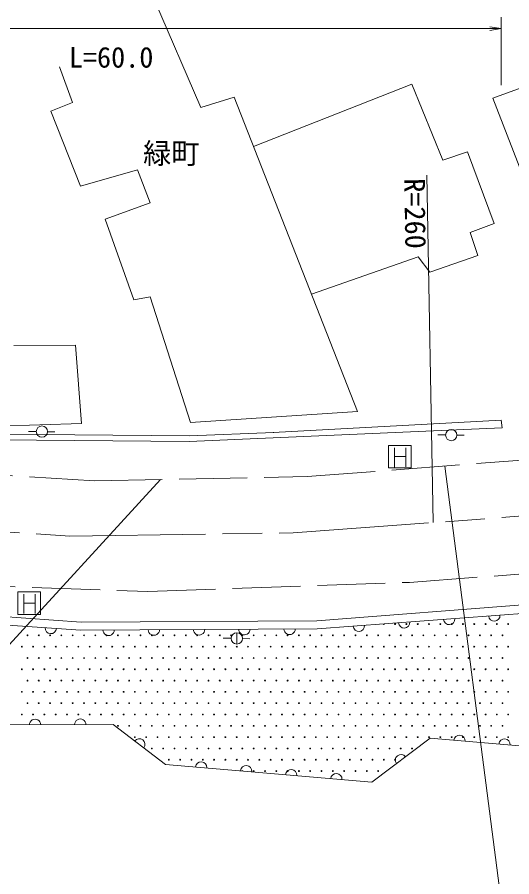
# Model space of a CAD drawing. Units: millimetres, scale not verified. Extents: x 40000 to 680000, y 20000 to 380000.
# Drawn here: x 212701 to 256423, y 264986 to 341010 of the extents above; entities that cross this region are included whole.
import ezdxf
from ezdxf.enums import TextEntityAlignment as Align

# ---------------------------------------------------------------- set-up
doc = ezdxf.new("R2010")
doc.units = ezdxf.units.MM
doc.header["$LTSCALE"] = 1000
doc.linetypes.add('CHAIN', pattern=[18.5, 12, -1.5, 3.5, -1.5])
doc.linetypes.add('DASHED', pattern=[7.5, 6, -1.5])
for name, color, linetype, lineweight in [('M-BMK', 2, 'CHAIN', 13), ('M-STR-HTXT', 7, 'Continuous', 13), ('M-STR-STRC', 7, 'Continuous', 13), ('M-WORK', 1, 'Continuous', 13)]:
    doc.layers.add(name, color=color, linetype=linetype, lineweight=lineweight)
doc.layers.add('M-BMK-HTXT', color=7, linetype='Continuous')
doc.styles.add('ＭＳ ゴシック', font='')
doc.styles.get('ＭＳ ゴシック').set_extended_font_data('MS Gothic')

# ---------------------------------------------------------------- blocks, each defined once
blk = doc.blocks.new('open_arrow')
at = {"color": 0, "linetype": 'Continuous', "lineweight": -2}
blk.add_lwpolyline([(7.5, 1.25), (0, 0), (7.5, -1.25)], dxfattribs=at)

msp = doc.modelspace()

# ---------------------------------------------------------------- linework, layer by layer
at = {"layer": 'M-BMK'}
for p, q in [((256262, 296813), (321701, 302246)), ((237089, 295406), (256262, 296813)), ((200913, 296153), (217352, 295124)), ((217352, 295124), (237089, 295406))]:
    msp.add_line(p, q, dxfattribs=at)
at = {"layer": 'M-STR-HTXT'}
for p, q in [((255488, 335000), (255488, 341000)), ((194760, 340000), (255488, 340000)), ((249467, 296314), (248913, 327034))]:
    msp.add_line(p, q, dxfattribs=at)
at = {"layer": 'M-STR-STRC'}
for p, q in [((247527, 303144), (245527, 303144)), ((245527, 303144), (245527, 301144)), ((246067, 301229), (246067, 302928)), ((247059, 302939), (247059, 301234)), ((247527, 301144), (247527, 303144)), ((246067, 302144), (247059, 302144)), ((245527, 301144), (247527, 301144)), ((257000, 251000), (250512, 301316)), ((181353, 252075), (225362, 300116)), ((214759, 290196), (212759, 290196)), ((212759, 290196), (212759, 288196)), ((213299, 288281), (213299, 289980)), ((214290, 289991), (214290, 288286)), ((214759, 288196), (214759, 290196)), ((213299, 289196), (214290, 289196)), ((212759, 288196), (214759, 288196))]:
    msp.add_line(p, q, dxfattribs=at)
at = {"layer": 'M-WORK'}
for p, q in [((224842, 342510), (228921, 333020)), ((217599, 333460), (216442, 336609)), ((233597, 329583), (247597, 335089)), ((247597, 335089), (250336, 328358)), ((228921, 333020), (231889, 333951)), ((231889, 333951), (242774, 306123)), ((215676, 332702), (217599, 333460)), ((218301, 326059), (215676, 332702)), ((250336, 328358), (252519, 329105)), ((252519, 329105), (254874, 322756)), ((223331, 327502), (218301, 326059)), ((224464, 324598), (223331, 327502)), ((220487, 323157), (224464, 324598)), ((223010, 316005), (220487, 323157)), ((254874, 322756), (252748, 321981)), ((252748, 321981), (253409, 319941)), ((248152, 319826), (238705, 316525)), ((249186, 318447), (248152, 319826)), ((253409, 319941), (249186, 318447)), ((224447, 316292), (223010, 316005)), ((228028, 305165), (224447, 316292)), ((217840, 311999), (212389, 311987)), ((218389, 305080), (217840, 311999)), ((242774, 306123), (228028, 305165)), ((205099, 304658), (218389, 305080)), ((235320, 304267), (255488, 305362)), ((255567, 304693), (255488, 305362)), ((205867, 304166), (227918, 303996)), ((214386, 304371), (213689, 304379)), ((215386, 304350), (216030, 304336)), ((227914, 303497), (255567, 304693)), ((227918, 303996), (235390, 304271)), ((205850, 303667), (227914, 303497)), ((250573, 304066), (249875, 304074)), ((251573, 304045), (252216, 304031)), ((239202, 287616), (285289, 291205)), ((239231, 286917), (270525, 289252)), ((201135, 288733), (218357, 287511)), ((201046, 287972), (218333, 286811)), ((218357, 287511), (239202, 287616)), ((218333, 286811), (239231, 286917)), ((231620, 286078), (230922, 286086)), ((232119, 285567), (232119, 286567)), ((232619, 286057), (233263, 286043)), ((221171, 278463), (195386, 278338)), ((225824, 274932), (221171, 278463)), ((249194, 277241), (244042, 273360)), ((262362, 276115), (249194, 277241)), ((244042, 273360), (225824, 274932))]:
    msp.add_line(p, q, dxfattribs=at)
at = {"layer": 'M-WORK', "linetype": 'DASHED'}
for p, q in [((238348, 300383), (268639, 302705)), ((206297, 300841), (219526, 299996)), ((219526, 299996), (238348, 300383)), ((247380, 291029), (280774, 293528)), ((206532, 290856), (224242, 290210)), ((224242, 290210), (247380, 291029))]:
    msp.add_line(p, q, dxfattribs=at)
at = {"layer": 'M-WORK'}
msp.add_lwpolyline([(260021, 320238), (254760, 333858), (259747, 335685), (264960, 322064)], close=True, dxfattribs=at)
for centre, radius in [((214886, 304359), 500), ((251073, 304055), 500), ((246105, 287340), 37.5), ((247105, 287340), 37.5), ((248105, 287340), 37.5), ((249105, 287340), 37.5), ((250105, 287340), 37.5), ((251105, 287340), 37.5), ((252105, 287340), 37.5), ((253105, 287340), 37.5), ((254105, 287340), 37.5), ((255105, 287340), 37.5), ((256105, 287340), 37.5), ((213605, 286340), 37.5), ((214605, 286340), 37.5), ((215605, 286340), 37.5), ((216605, 286340), 37.5), ((217605, 286340), 37.5), ((218605, 286340), 37.5), ((219605, 286340), 37.5), ((220605, 286340), 37.5), ((221605, 286340), 37.5), ((222605, 286340), 37.5), ((223605, 286340), 37.5), ((224605, 286340), 37.5), ((225605, 286340), 37.5), ((226605, 286340), 37.5), ((227605, 286340), 37.5), ((228605, 286340), 37.5), ((229605, 286340), 37.5), ((230605, 286340), 37.5), ((231605, 286340), 37.5), ((232119, 286067), 500), ((232605, 286340), 37.5), ((233605, 286340), 37.5), ((234605, 286340), 37.5), ((235605, 286340), 37.5), ((236605, 286340), 37.5), ((237605, 286340), 37.5), ((238605, 286340), 37.5), ((239605, 286340), 37.5), ((240605, 286340), 37.5), ((241605, 286340), 37.5), ((242605, 286340), 37.5), ((243605, 286340), 37.5), ((244605, 286340), 37.5), ((245605, 286340), 37.5), ((246605, 286340), 37.5), ((247605, 286340), 37.5), ((248605, 286340), 37.5), ((249605, 286340), 37.5), ((250605, 286340), 37.5), ((251605, 286340), 37.5), ((252605, 286340), 37.5), ((253605, 286340), 37.5), ((254605, 286340), 37.5), ((255605, 286340), 37.5), ((213105, 285340), 37.5), ((214105, 285340), 37.5), ((215105, 285340), 37.5), ((216105, 285340), 37.5), ((217105, 285340), 37.5), ((218105, 285340), 37.5), ((219105, 285340), 37.5), ((220105, 285340), 37.5), ((221105, 285340), 37.5), ((222105, 285340), 37.5), ((223105, 285340), 37.5), ((224105, 285340), 37.5), ((225105, 285340), 37.5), ((226105, 285340), 37.5), ((227105, 285340), 37.5), ((228105, 285340), 37.5), ((229105, 285340), 37.5), ((230105, 285340), 37.5), ((231105, 285340), 37.5), ((232105, 285340), 37.5), ((233105, 285340), 37.5), ((234105, 285340), 37.5), ((235105, 285340), 37.5), ((236105, 285340), 37.5), ((237105, 285340), 37.5), ((238105, 285340), 37.5), ((239105, 285340), 37.5), ((240105, 285340), 37.5), ((241105, 285340), 37.5), ((242105, 285340), 37.5), ((243105, 285340), 37.5), ((244105, 285340), 37.5), ((245105, 285340), 37.5), ((246105, 285340), 37.5), ((247105, 285340), 37.5), ((248105, 285340), 37.5), ((249105, 285340), 37.5), ((250105, 285340), 37.5), ((251105, 285340), 37.5), ((252105, 285340), 37.5), ((253105, 285340), 37.5), ((254105, 285340), 37.5), ((255105, 285340), 37.5), ((256105, 285340), 37.5), ((213605, 284340), 37.5), ((214605, 284340), 37.5), ((215605, 284340), 37.5), ((216605, 284340), 37.5), ((217605, 284340), 37.5), ((218605, 284340), 37.5), ((219605, 284340), 37.5), ((220605, 284340), 37.5), ((221605, 284340), 37.5), ((222605, 284340), 37.5), ((223605, 284340), 37.5), ((224605, 284340), 37.5), ((225605, 284340), 37.5), ((226605, 284340), 37.5), ((227605, 284340), 37.5), ((228605, 284340), 37.5), ((229605, 284340), 37.5), ((230605, 284340), 37.5), ((231605, 284340), 37.5), ((232605, 284340), 37.5), ((233605, 284340), 37.5), ((234605, 284340), 37.5), ((235605, 284340), 37.5), ((236605, 284340), 37.5), ((237605, 284340), 37.5), ((238605, 284340), 37.5), ((239605, 284340), 37.5), ((240605, 284340), 37.5), ((241605, 284340), 37.5), ((242605, 284340), 37.5), ((243605, 284340), 37.5), ((244605, 284340), 37.5), ((245605, 284340), 37.5), ((246605, 284340), 37.5), ((247605, 284340), 37.5), ((248605, 284340), 37.5), ((249605, 284340), 37.5), ((250605, 284340), 37.5), ((251605, 284340), 37.5), ((252605, 284340), 37.5), ((253605, 284340), 37.5), ((254605, 284340), 37.5), ((255605, 284340), 37.5), ((213105, 283340), 37.5), ((214105, 283340), 37.5), ((215105, 283340), 37.5), ((216105, 283340), 37.5), ((217105, 283340), 37.5), ((218105, 283340), 37.5), ((219105, 283340), 37.5), ((220105, 283340), 37.5), ((221105, 283340), 37.5), ((222105, 283340), 37.5), ((223105, 283340), 37.5), ((224105, 283340), 37.5), ((225105, 283340), 37.5), ((226105, 283340), 37.5), ((227105, 283340), 37.5), ((228105, 283340), 37.5), ((229105, 283340), 37.5), ((230105, 283340), 37.5), ((231105, 283340), 37.5), ((232105, 283340), 37.5), ((233105, 283340), 37.5), ((234105, 283340), 37.5), ((235105, 283340), 37.5), ((236105, 283340), 37.5), ((237105, 283340), 37.5), ((238105, 283340), 37.5), ((239105, 283340), 37.5), ((240105, 283340), 37.5), ((241105, 283340), 37.5), ((242105, 283340), 37.5), ((243105, 283340), 37.5), ((244105, 283340), 37.5), ((245105, 283340), 37.5), ((246105, 283340), 37.5), ((247105, 283340), 37.5), ((248105, 283340), 37.5), ((249105, 283340), 37.5), ((250105, 283340), 37.5), ((251105, 283340), 37.5), ((252105, 283340), 37.5), ((253105, 283340), 37.5), ((254105, 283340), 37.5), ((255105, 283340), 37.5), ((256105, 283340), 37.5), ((213605, 282340), 37.5), ((214605, 282340), 37.5), ((215605, 282340), 37.5), ((216605, 282340), 37.5), ((217605, 282340), 37.5), ((218605, 282340), 37.5), ((219605, 282340), 37.5), ((220605, 282340), 37.5), ((221605, 282340), 37.5), ((222605, 282340), 37.5), ((223605, 282340), 37.5), ((224605, 282340), 37.5), ((225605, 282340), 37.5), ((226605, 282340), 37.5), ((227605, 282340), 37.5), ((228605, 282340), 37.5), ((229605, 282340), 37.5), ((230605, 282340), 37.5), ((231605, 282340), 37.5), ((232605, 282340), 37.5), ((233605, 282340), 37.5), ((234605, 282340), 37.5), ((235605, 282340), 37.5), ((236605, 282340), 37.5), ((237605, 282340), 37.5), ((238605, 282340), 37.5), ((239605, 282340), 37.5), ((240605, 282340), 37.5), ((241605, 282340), 37.5), ((242605, 282340), 37.5), ((243605, 282340), 37.5), ((244605, 282340), 37.5), ((245605, 282340), 37.5), ((246605, 282340), 37.5), ((247605, 282340), 37.5), ((248605, 282340), 37.5), ((249605, 282340), 37.5), ((250605, 282340), 37.5), ((251605, 282340), 37.5), ((252605, 282340), 37.5), ((253605, 282340), 37.5), ((254605, 282340), 37.5), ((255605, 282340), 37.5), ((213105, 281340), 37.5), ((214105, 281340), 37.5), ((215105, 281340), 37.5), ((216105, 281340), 37.5), ((217105, 281340), 37.5), ((218105, 281340), 37.5), ((219105, 281340), 37.5), ((220105, 281340), 37.5), ((221105, 281340), 37.5), ((222105, 281340), 37.5), ((223105, 281340), 37.5), ((224105, 281340), 37.5), ((225105, 281340), 37.5), ((226105, 281340), 37.5), ((227105, 281340), 37.5), ((228105, 281340), 37.5), ((229105, 281340), 37.5), ((230105, 281340), 37.5), ((231105, 281340), 37.5), ((232105, 281340), 37.5), ((233105, 281340), 37.5), ((234105, 281340), 37.5), ((235105, 281340), 37.5), ((236105, 281340), 37.5), ((237105, 281340), 37.5), ((238105, 281340), 37.5), ((239105, 281340), 37.5), ((240105, 281340), 37.5), ((241105, 281340), 37.5), ((242105, 281340), 37.5), ((243105, 281340), 37.5), ((244105, 281340), 37.5), ((245105, 281340), 37.5), ((246105, 281340), 37.5), ((247105, 281340), 37.5), ((248105, 281340), 37.5), ((249105, 281340), 37.5), ((250105, 281340), 37.5), ((251105, 281340), 37.5), ((252105, 281340), 37.5), ((253105, 281340), 37.5), ((254105, 281340), 37.5), ((255105, 281340), 37.5), ((256105, 281340), 37.5), ((213605, 280340), 37.5), ((214605, 280340), 37.5), ((215605, 280340), 37.5), ((216605, 280340), 37.5), ((217605, 280340), 37.5), ((218605, 280340), 37.5), ((219605, 280340), 37.5), ((220605, 280340), 37.5), ((221605, 280340), 37.5), ((222605, 280340), 37.5), ((223605, 280340), 37.5), ((224605, 280340), 37.5), ((225605, 280340), 37.5), ((226605, 280340), 37.5), ((227605, 280340), 37.5), ((228605, 280340), 37.5), ((229605, 280340), 37.5), ((230605, 280340), 37.5), ((231605, 280340), 37.5), ((232605, 280340), 37.5), ((233605, 280340), 37.5), ((234605, 280340), 37.5), ((235605, 280340), 37.5), ((236605, 280340), 37.5), ((237605, 280340), 37.5), ((238605, 280340), 37.5), ((239605, 280340), 37.5), ((240605, 280340), 37.5), ((241605, 280340), 37.5), ((242605, 280340), 37.5), ((243605, 280340), 37.5), ((244605, 280340), 37.5), ((245605, 280340), 37.5), ((246605, 280340), 37.5), ((247605, 280340), 37.5), ((248605, 280340), 37.5), ((249605, 280340), 37.5), ((250605, 280340), 37.5), ((251605, 280340), 37.5), ((252605, 280340), 37.5), ((253605, 280340), 37.5), ((254605, 280340), 37.5), ((255605, 280340), 37.5), ((213105, 279340), 37.5), ((214105, 279340), 37.5), ((215105, 279340), 37.5), ((216105, 279340), 37.5), ((217105, 279340), 37.5), ((218105, 279340), 37.5), ((219105, 279340), 37.5), ((220105, 279340), 37.5), ((221105, 279340), 37.5), ((222105, 279340), 37.5), ((223105, 279340), 37.5), ((224105, 279340), 37.5), ((225105, 279340), 37.5), ((226105, 279340), 37.5), ((227105, 279340), 37.5), ((228105, 279340), 37.5), ((229105, 279340), 37.5), ((230105, 279340), 37.5), ((231105, 279340), 37.5), ((232105, 279340), 37.5), ((233105, 279340), 37.5), ((234105, 279340), 37.5), ((235105, 279340), 37.5), ((236105, 279340), 37.5), ((237105, 279340), 37.5), ((238105, 279340), 37.5), ((239105, 279340), 37.5), ((240105, 279340), 37.5), ((241105, 279340), 37.5), ((242105, 279340), 37.5), ((243105, 279340), 37.5), ((244105, 279340), 37.5), ((245105, 279340), 37.5), ((246105, 279340), 37.5), ((247105, 279340), 37.5), ((248105, 279340), 37.5), ((249105, 279340), 37.5), ((250105, 279340), 37.5), ((251105, 279340), 37.5), ((252105, 279340), 37.5), ((253105, 279340), 37.5), ((254105, 279340), 37.5), ((255105, 279340), 37.5), ((256105, 279340), 37.5), ((221605, 278340), 37.5), ((222605, 278340), 37.5), ((223605, 278340), 37.5), ((224605, 278340), 37.5), ((225605, 278340), 37.5), ((226605, 278340), 37.5), ((227605, 278340), 37.5), ((228605, 278340), 37.5), ((229605, 278340), 37.5), ((230605, 278340), 37.5), ((231605, 278340), 37.5), ((232605, 278340), 37.5), ((233605, 278340), 37.5), ((234605, 278340), 37.5), ((235605, 278340), 37.5), ((236605, 278340), 37.5), ((237605, 278340), 37.5), ((238605, 278340), 37.5), ((239605, 278340), 37.5), ((240605, 278340), 37.5), ((241605, 278340), 37.5), ((242605, 278340), 37.5), ((243605, 278340), 37.5), ((244605, 278340), 37.5), ((245605, 278340), 37.5), ((246605, 278340), 37.5), ((247605, 278340), 37.5), ((248605, 278340), 37.5), ((249605, 278340), 37.5), ((250605, 278340), 37.5), ((251605, 278340), 37.5), ((252605, 278340), 37.5), ((253605, 278340), 37.5), ((254605, 278340), 37.5), ((255605, 278340), 37.5), ((223105, 277340), 37.5), ((224105, 277340), 37.5), ((225105, 277340), 37.5), ((226105, 277340), 37.5), ((227105, 277340), 37.5), ((228105, 277340), 37.5), ((229105, 277340), 37.5), ((230105, 277340), 37.5), ((231105, 277340), 37.5), ((232105, 277340), 37.5), ((233105, 277340), 37.5), ((234105, 277340), 37.5), ((235105, 277340), 37.5), ((236105, 277340), 37.5), ((237105, 277340), 37.5), ((238105, 277340), 37.5), ((239105, 277340), 37.5), ((240105, 277340), 37.5), ((241105, 277340), 37.5), ((242105, 277340), 37.5), ((243105, 277340), 37.5), ((244105, 277340), 37.5), ((245105, 277340), 37.5), ((246105, 277340), 37.5), ((247105, 277340), 37.5), ((248105, 277340), 37.5), ((249105, 277340), 37.5), ((250105, 277340), 37.5), ((251105, 277340), 37.5), ((252105, 277340), 37.5), ((253105, 277340), 37.5), ((254105, 277340), 37.5), ((255105, 277340), 37.5), ((256105, 277340), 37.5), ((224605, 276340), 37.5), ((225605, 276340), 37.5), ((226605, 276340), 37.5), ((227605, 276340), 37.5), ((228605, 276340), 37.5), ((229605, 276340), 37.5), ((230605, 276340), 37.5), ((231605, 276340), 37.5), ((232605, 276340), 37.5), ((233605, 276340), 37.5), ((234605, 276340), 37.5), ((235605, 276340), 37.5), ((236605, 276340), 37.5), ((237605, 276340), 37.5), ((238605, 276340), 37.5), ((239605, 276340), 37.5), ((240605, 276340), 37.5), ((241605, 276340), 37.5), ((242605, 276340), 37.5), ((243605, 276340), 37.5), ((244605, 276340), 37.5), ((245605, 276340), 37.5), ((246605, 276340), 37.5), ((247605, 276340), 37.5), ((226105, 275340), 37.5), ((227105, 275340), 37.5), ((228105, 275340), 37.5), ((229105, 275340), 37.5), ((230105, 275340), 37.5), ((231105, 275340), 37.5), ((232105, 275340), 37.5), ((233105, 275340), 37.5), ((234105, 275340), 37.5), ((235105, 275340), 37.5), ((236105, 275340), 37.5), ((237105, 275340), 37.5), ((238105, 275340), 37.5), ((239105, 275340), 37.5), ((240105, 275340), 37.5), ((241105, 275340), 37.5), ((242105, 275340), 37.5), ((243105, 275340), 37.5), ((244105, 275340), 37.5), ((245105, 275340), 37.5), ((246105, 275340), 37.5), ((233605, 274340), 37.5), ((234605, 274340), 37.5), ((235605, 274340), 37.5), ((236605, 274340), 37.5), ((237605, 274340), 37.5), ((238605, 274340), 37.5), ((239605, 274340), 37.5), ((240605, 274340), 37.5), ((241605, 274340), 37.5), ((242605, 274340), 37.5), ((243605, 274340), 37.5), ((244605, 274340), 37.5)]:
    msp.add_circle(centre, radius, dxfattribs=at)
for centre, radius, start, end in [((246900, 287489), 500, 184.26788, 4.26788), ((250889, 287787), 500, 184.26788, 4.26788), ((254878, 288084), 500, 184.26788, 4.26788), ((215676, 286989), 500, 176.15841, 356.15841), ((220782, 286823), 500, 180.2901, 0.2901), ((224782, 286843), 500, 180.2901, 0.2901), ((228782, 286864), 500, 180.2901, 0.2901), ((232782, 286884), 500, 180.2901, 0.2901), ((236782, 286904), 500, 180.2901, 0.2901), ((242911, 287191), 500, 184.26788, 4.26788), ((245105, 287340), 37.5, 160.58875, 27.94701), ((214278, 278429), 500, 0.27795, 180.27795), ((218278, 278449), 500, 0.27795, 180.27795), ((251793, 277018), 500, 355.11345, 175.11345), ((223498, 276697), 500, 322.80546, 142.80546), ((255778, 276678), 500, 355.11345, 175.11345), ((246618, 275300), 500, 36.98565, 216.98565), ((228955, 274662), 500, 355.06987, 175.06987), ((232940, 274318), 500, 355.06987, 175.06987), ((236926, 273974), 500, 355.06987, 175.06987), ((232605, 274340), 37.5, 5.71039, 164.42936), ((240911, 273630), 500, 355.06987, 175.06987)]:
    msp.add_arc(centre, radius, start, end, dxfattribs=at)

# ---------------------------------------------------------------- block references
at = {"layer": 'M-STR-HTXT', "xscale": 133, "yscale": 133, "rotation": 180}
msp.add_blockref('open_arrow', (255488, 340000), dxfattribs=at)

# ---------------------------------------------------------------- texts
at = {"layer": 'M-BMK-HTXT', "style": 'ＭＳ ゴシック'}
msp.add_text('緑町', height=1833, dxfattribs=at).set_placement((223831, 327502), align=Align.BOTTOM_LEFT)
at = {"layer": 'M-STR-HTXT', "style": 'ＭＳ ゴシック'}
msp.add_text('L=60.0', height=1833, dxfattribs=at).set_placement((221000, 336000), align=Align.BOTTOM_CENTER)
msp.add_text('R=260', height=1833, rotation=271.033, dxfattribs=at).set_placement((246362, 326738), align=Align.BOTTOM_LEFT)

doc.saveas('drawing.dxf')
